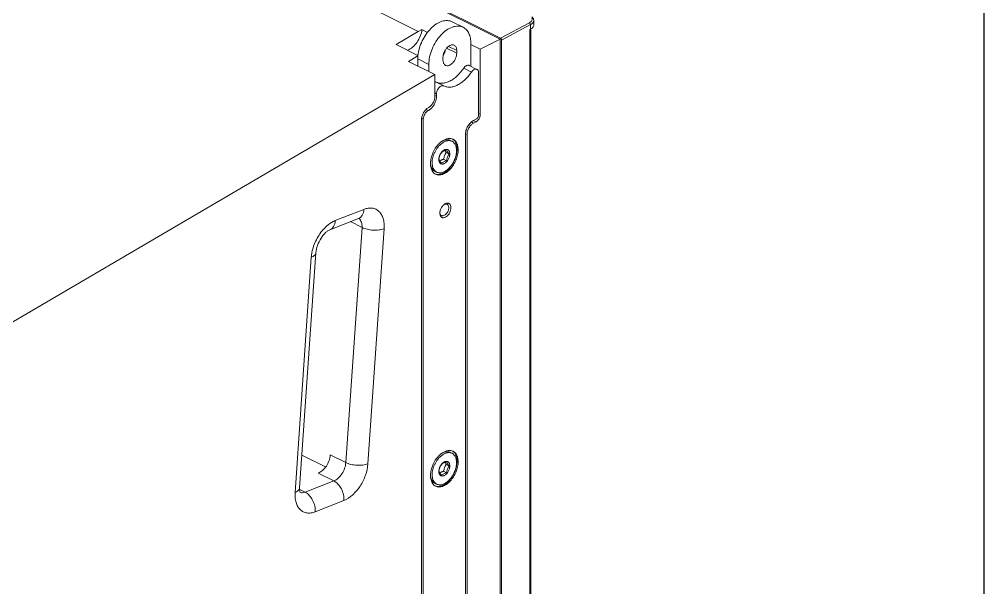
# Model space of a CAD drawing. Header units: millimetres. Extents: x 0 to 1782, y 0 to 1260.
# Drawn here: x 1473.8 to 1781.8, y 811.4 to 992.9 of the extents above; entities that cross this region are included whole.
import ezdxf

# ---------------------------------------------------------------- set-up
doc = ezdxf.new("R2010")
doc.units = ezdxf.units.MM
doc.header["$LTSCALE"] = 0.1
doc.layers.get('0').update_dxf_attribs({"lineweight": 13})
doc.layers.add('图框', color=7, linetype='Continuous')

# ---------------------------------------------------------------- blocks, each defined once
blk = doc.blocks.new('A4-H')
at = {"layer": '图框'}
blk.add_lwpolyline([(0, 210.021), (297, 210.021), (297, 0), (0, 0)], close=True, dxfattribs=at)

msp = doc.modelspace()

# ---------------------------------------------------------------- linework, layer by layer
for p, q in [((1478.88, 1060.77), (1627.38, 986.52)), ((1479.52, 1060.83), (1627.45, 986.87)), ((1601.21, 989), (1483.83, 1047.69)), ((1615.54, 990.32), (1612, 992.09)), ((1638.08, 991.06), (1638.08, 992.48)), ((1594.14, 984.86), (1601.21, 989)), ((1602.39, 989.59), (1601.21, 989)), ((1602.39, 989.59), (1604.16, 988.71)), ((1636.68, 991.78), (1627.45, 986.87)), ((1627.8, 986.26), (1637.05, 991.18)), ((1636.88, 989.61), (1637, 989.68)), ((1636.88, 989.61), (1636.88, 988.87)), ((1636.88, 738.36), (1636.88, 988.87)), ((1637, 737.61), (1637, 989.7)), ((1637, 989.68), (1637.04, 989.7)), ((1637.05, 989.7), (1637.05, 991.18)), ((1637.14, 989.33), (1637.14, 739.91)), ((1627.38, 986.52), (1621.01, 983.34)), ((1627.38, 986.52), (1627.38, 730.18)), ((1627.8, 986.26), (1627.8, 730.73)), ((1601.1, 981.38), (1594.14, 984.86)), ((1610.25, 983.67), (1613.48, 982.05)), ((1613.48, 982.92), (1610.85, 984.23)), ((1613.48, 982.05), (1613.48, 982.92)), ((1618.01, 977.89), (1618.01, 985.18)), ((1618.01, 984.84), (1621.01, 983.34)), ((1621.01, 962.56), (1621.01, 983.34)), ((1598.04, 979.46), (1601.09, 981.25)), ((1601.04, 977.96), (1601.04, 980.23)), ((1604.57, 978.46), (1601.04, 980.23)), ((1609.1, 980.73), (1609.1, 979.86)), ((1606.52, 975.22), (1598.04, 979.46)), ((1604.57, 978.46), (1604.57, 976.2)), ((1618.18, 976.03), (1615.71, 977.27)), ((1617.49, 978.15), (1619.96, 976.91)), ((1427.26, 870.24), (1606.52, 975.22)), ((1606.52, 968.29), (1606.52, 975.22)), ((1620.48, 962.29), (1620.48, 975.83)), ((1606.87, 972.85), (1609.34, 971.61)), ((1607.05, 969.11), (1606.52, 969.37)), ((1606.52, 968.61), (1607.05, 968.35)), ((1607.05, 969.11), (1607.05, 968.35)), ((1602.8, 961.03), (1602.31, 961.28)), ((1603.7, 964.13), (1604.4, 963.78)), ((1620.48, 962.82), (1621.01, 962.56)), ((1602.27, 960.97), (1602.27, 730.63)), ((1602.8, 961.03), (1602.8, 731.1)), ((1618.17, 960.13), (1618.89, 959.76)), ((1619.6, 960.12), (1618.76, 960.54)), ((1618.89, 960.63), (1619.77, 961.07)), ((1618.89, 959.76), (1619.6, 960.12)), ((1616.24, 749.51), (1616.24, 956.06)), ((1616.77, 956.11), (1616.28, 956.35)), ((1616.77, 956.11), (1616.77, 749.99)), ((1611.98, 953.94), (1611.42, 954.22)), ((1610.13, 950.35), (1611.08, 949.87)), ((1609.31, 948.21), (1610.26, 947.73)), ((1607.06, 944.1), (1606.5, 944.38)), ((1583.86, 932.22), (1574.7, 928.62)), ((1572.99, 925.73), (1582.15, 929.33)), ((1583.23, 926.43), (1579.51, 928.29)), ((1578.05, 851.37), (1583.23, 926.43)), ((1585.11, 850.99), (1590.28, 926.05)), ((1563.31, 843.28), (1568.49, 918.34)), ((1567.04, 916.92), (1561.86, 841.86)), ((1564.04, 853.76), (1571.6, 849.98)), ((1573.1, 853.85), (1578.05, 851.37)), ((1611.98, 854.34), (1611.42, 854.63)), ((1610.13, 850.76), (1611.08, 850.28)), ((1574.22, 845.52), (1569.27, 848)), ((1609.31, 848.62), (1610.26, 848.14)), ((1565.06, 841.93), (1574.22, 845.52)), ((1607.06, 844.51), (1606.5, 844.79)), ((1563.32, 842.8), (1565.06, 841.93)), ((1568.29, 835.69), (1577.45, 839.29))]:
    msp.add_line(p, q)
for centre, radius, start, end in [((1636.37, 992.94), 1.85, 314.8118, 317.4767), ((1603.03, 968.35), 4.01, 358.3768, 359.9931), ((1614.46, 946.68), 9.28, 140.9666, 143.1078), ((1614.26, 946.85), 9.02, 140.1138, 140.9609), ((1614.08, 947), 8.79, 137.9713, 140.1188), ((1612.98, 948.11), 7.22, 129.4363, 131.2144), ((1612.82, 948.31), 6.96, 128.4667, 129.4308), ((1611.43, 948.14), 3.63, 140.2604, 141.3367), ((1611.89, 946.81), 6.79, 177.6901, 179.9866), ((1611.61, 946.81), 6.51, 179.9993, 180.6386), ((1611.44, 946.81), 6.33, 180.633, 182.4723), ((1612.33, 946.79), 7.23, 175.6834, 177.6938), ((1611.41, 947.07), 5.78, 179.9997, 180.3946), ((1610.49, 948.13), 2.74, 177.7374, 179.9812), ((1611.2, 931.59), 2.79, 126.9167, 130.94), ((1611.15, 930.97), 3.05, 173.232, 176.2037), ((1610.87, 930.99), 2.76, 176.1873, 179.9624), ((1581.32, 915.73), 14.34, 165.4671, 168.7548), ((1612.98, 848.52), 7.22, 129.4363, 131.2144), ((1612.82, 848.72), 6.96, 128.4667, 129.4308), ((1614.46, 847.09), 9.28, 140.9666, 143.1078), ((1614.26, 847.26), 9.02, 140.1138, 140.9609), ((1614.08, 847.4), 8.79, 137.9713, 140.1188), ((1611.43, 848.54), 3.63, 140.2604, 141.3367), ((1611.89, 847.21), 6.79, 177.6901, 179.9866), ((1611.61, 847.22), 6.51, 179.9993, 180.6386), ((1611.44, 847.21), 6.33, 180.633, 182.4723), ((1612.33, 847.2), 7.23, 175.6834, 177.6938), ((1611.41, 847.48), 5.78, 179.9997, 180.3946), ((1610.49, 848.54), 2.74, 177.7374, 179.9812), ((1563.99, 843.65), 1.93, 253.1, 254.5579)]:
    msp.add_arc(centre, radius, start, end)
for points, knots in [([(1612, 992.09), (1611.77, 992.2), (1611.27, 992.39), (1610.18, 992.54), (1608.67, 992.3), (1606.88, 991.41), (1605.17, 990), (1603.64, 988.16), (1602.39, 986.01), (1601.5, 983.71), (1601.17, 982.1), (1601.09, 981.31)], [0, 0, 0, 0, 0.044854, 0.090985, 0.190753, 0.304764, 0.433144, 0.572569, 0.717682, 0.862197, 1, 1, 1, 1]), ([(1637.51, 993.27), (1637.56, 993.14), (1637.62, 992.86), (1637.48, 992.44), (1637.15, 992.07), (1636.85, 991.87), (1636.68, 991.78)], [0, 0, 0, 0, 0.21731, 0.438041, 0.694093, 1, 1, 1, 1]), ([(1638.08, 992.48), (1638.08, 992.6), (1638.05, 992.83), (1637.87, 993.28), (1637.62, 993.56), (1637.44, 993.72)], [0, 0, 0, 0, 0.24352, 0.488732, 1, 1, 1, 1]), ([(1637.73, 991.69), (1637.83, 991.8), (1638.01, 992.05), (1638.08, 992.34), (1638.08, 992.48)], [0, 0, 0, 0, 0.528276, 1, 1, 1, 1]), ([(1602.39, 989.59), (1602.3, 988.88), (1601.91, 987.46), (1600.89, 985.54), (1599.54, 983.97), (1598.41, 983.23), (1597.84, 983)], [0, 0, 0, 0, 0.258243, 0.525239, 0.778559, 1, 1, 1, 1]), ([(1604.57, 978.46), (1604.57, 979.27), (1604.77, 980.96), (1605.55, 983.43), (1606.76, 985.77), (1608.31, 987.82), (1610.08, 989.42), (1611.71, 990.31), (1613, 990.66), (1613.91, 990.74), (1614.76, 990.63), (1615.29, 990.44), (1615.54, 990.32)], [0, 0, 0, 0, 0.13258, 0.274771, 0.420026, 0.561219, 0.691965, 0.807944, 0.860208, 0.909027, 0.955226, 1, 1, 1, 1]), ([(1615.54, 990.32), (1615.93, 990.12), (1616.66, 989.57), (1617.44, 988.36), (1617.91, 986.86), (1618.01, 985.76), (1618.01, 985.18)], [0, 0, 0, 0, 0.21715, 0.450397, 0.710278, 1, 1, 1, 1]), ([(1637.05, 991.18), (1637.05, 991.37), (1636.93, 991.62), (1636.74, 991.76), (1636.68, 991.78)], [0, 0, 0, 0, 0.763225, 1, 1, 1, 1]), ([(1637.14, 989.33), (1637.14, 989.28), (1637.11, 989.17), (1637.05, 989.07), (1637.01, 989.03)], [0, 0, 0, 0, 0.473242, 1, 1, 1, 1]), ([(1637.02, 989.62), (1637.03, 989.61), (1637.07, 989.56), (1637.1, 989.51), (1637.11, 989.47)], [0, 0, 0, 0, 0.263497, 1, 1, 1, 1]), ([(1637.04, 989.7), (1637.2, 989.79), (1637.48, 989.97), (1637.81, 990.31), (1638.03, 990.67), (1638.08, 990.94), (1638.08, 991.06)], [0, 0, 0, 0, 0.297968, 0.559778, 0.789501, 1, 1, 1, 1]), ([(1637.05, 991.18), (1637.11, 991.21), (1637.33, 991.34), (1637.54, 991.49), (1637.67, 991.63)], [0, 0, 0, 0, 0.268836, 1, 1, 1, 1]), ([(1627.45, 986.87), (1627.48, 986.85), (1627.62, 986.76), (1627.71, 986.61), (1627.76, 986.5)], [0, 0, 0, 0, 0.225106, 1, 1, 1, 1]), ([(1627.76, 986.5), (1627.76, 986.48), (1627.79, 986.4), (1627.8, 986.32), (1627.8, 986.26)], [0, 0, 0, 0, 0.262797, 1, 1, 1, 1]), ([(1612.68, 984.59), (1612.51, 984.68), (1612.13, 984.76), (1611.51, 984.64), (1610.9, 984.3), (1610.32, 983.78), (1609.81, 983.11), (1609.42, 982.35), (1609.16, 981.54), (1609.1, 980.99), (1609.1, 980.73)], [0, 0, 0, 0, 0.090494, 0.191264, 0.307352, 0.438213, 0.57954, 0.724921, 0.867307, 1, 1, 1, 1]), ([(1609.89, 983.19), (1609.88, 983.16), (1609.88, 983.13), (1609.87, 983.1), (1609.85, 982.96), (1609.7, 982.37), (1609.44, 981.81), (1609.2, 981.43), (1609.18, 981.4), (1609.17, 981.38), (1609.15, 981.36)], [-0.046908, -0.046908, -0.046908, -0.046908, 0, 0, 0, 0.244465, 1, 1, 1, 1.047348, 1.047348, 1.047348, 1.047348]), ([(1613.48, 982.92), (1613.48, 983.11), (1613.45, 983.46), (1613.3, 983.96), (1613.04, 984.35), (1612.8, 984.53), (1612.68, 984.59)], [0, 0, 0, 0, 0.289574, 0.549671, 0.78286, 1, 1, 1, 1]), ([(1601.09, 981.31), (1601.08, 981.22), (1601.05, 980.86), (1601.04, 980.5), (1601.04, 980.23)], [0, 0, 0, 0, 0.254746, 1, 1, 1, 1]), ([(1609.1, 979.86), (1609.1, 979.67), (1609.13, 979.31), (1609.28, 978.82), (1609.54, 978.43), (1609.78, 978.25), (1609.9, 978.18)], [0, 0, 0, 0, 0.289574, 0.549671, 0.78286, 1, 1, 1, 1]), ([(1609.9, 978.18), (1610.06, 978.1), (1610.45, 978.01), (1611.07, 978.14), (1611.68, 978.48), (1612.26, 979), (1612.77, 979.67), (1613.16, 980.43), (1613.42, 981.24), (1613.48, 981.79), (1613.48, 982.05)], [0, 0, 0, 0, 0.090494, 0.191264, 0.307352, 0.438213, 0.57954, 0.724921, 0.867307, 1, 1, 1, 1]), ([(1615.71, 977.27), (1615.11, 976.38), (1614.1, 975.16), (1612.52, 973.87), (1611.34, 973.15), (1610.15, 972.66), (1608.98, 972.44), (1607.87, 972.48), (1607.18, 972.7), (1606.87, 972.85)], [0, 0, 0, 0, 0.30108, 0.440722, 0.570764, 0.690521, 0.80047, 0.902556, 1, 1, 1, 1]), ([(1617.49, 978.15), (1617.42, 978.18), (1617.29, 978.23), (1616.98, 978.24), (1616.56, 978.11), (1616.09, 977.77), (1615.83, 977.45), (1615.71, 977.27)], [0, 0, 0, 0, 0.097675, 0.199784, 0.428426, 0.698033, 1, 1, 1, 1]), ([(1618.18, 976.03), (1618.3, 976.21), (1618.57, 976.53), (1619.03, 976.87), (1619.45, 977.01), (1619.76, 976.99), (1619.9, 976.94), (1619.96, 976.91)], [0, 0, 0, 0, 0.301967, 0.571574, 0.800216, 0.902325, 1, 1, 1, 1]), ([(1619.96, 976.91), (1620.04, 976.87), (1620.2, 976.75), (1620.36, 976.5), (1620.46, 976.18), (1620.48, 975.95), (1620.48, 975.83)], [0, 0, 0, 0, 0.217077, 0.450313, 0.710667, 1, 1, 1, 1]), ([(1609.34, 971.61), (1609.66, 971.46), (1610.34, 971.25), (1611.45, 971.2), (1612.62, 971.42), (1613.81, 971.91), (1615, 972.63), (1616.57, 973.93), (1617.58, 975.15), (1618.18, 976.03)], [0, 0, 0, 0, 0.097444, 0.19953, 0.309479, 0.429236, 0.559278, 0.69892, 1, 1, 1, 1]), ([(1606.87, 972.85), (1606.84, 972.86), (1606.74, 972.91), (1606.62, 972.93), (1606.53, 972.93)], [0, 0, 0, 0, 0.244654, 1, 1, 1, 1]), ([(1607.05, 969.11), (1607.05, 969.46), (1607.22, 970.18), (1607.69, 970.95), (1608.2, 971.41), (1608.59, 971.63), (1608.99, 971.72), (1609.24, 971.66), (1609.34, 971.61)], [0, 0, 0, 0, 0.274073, 0.560088, 0.691352, 0.80791, 0.909257, 1, 1, 1, 1]), ([(1606.52, 968.29), (1606.52, 967.93), (1606.4, 967.18), (1605.94, 966.13), (1605.28, 965.23), (1604.7, 964.78), (1604.4, 964.63)], [0, 0, 0, 0, 0.246871, 0.511874, 0.770351, 1, 1, 1, 1]), ([(1605.22, 964.35), (1605.48, 964.59), (1605.98, 965.15), (1606.54, 966.11), (1606.92, 967.16), (1607.04, 967.88), (1607.05, 968.24)], [0, 0, 0, 0, 0.245472, 0.503633, 0.759839, 1, 1, 1, 1]), ([(1604.4, 964.63), (1604.1, 964.48), (1603.52, 964.03), (1602.85, 963.13), (1602.4, 962.09), (1602.27, 961.33), (1602.27, 960.97)], [0, 0, 0, 0, 0.229602, 0.488122, 0.753119, 1, 1, 1, 1]), ([(1604.8, 964.02), (1604.84, 964.04), (1604.98, 964.15), (1605.12, 964.26), (1605.22, 964.35)], [0, 0, 0, 0, 0.244084, 1, 1, 1, 1]), ([(1602.8, 961.03), (1602.8, 961.3), (1602.9, 961.87), (1603.24, 962.65), (1603.74, 963.32), (1604.17, 963.66), (1604.4, 963.78)], [0, 0, 0, 0, 0.246829, 0.511783, 0.770291, 1, 1, 1, 1]), ([(1604.4, 963.78), (1604.43, 963.79), (1604.57, 963.87), (1604.7, 963.95), (1604.8, 964.02)], [0, 0, 0, 0, 0.242827, 1, 1, 1, 1]), ([(1620.48, 962.29), (1620.48, 962.17), (1620.44, 961.92), (1620.29, 961.57), (1620.07, 961.27), (1619.88, 961.12), (1619.77, 961.07)], [0, 0, 0, 0, 0.246818, 0.511785, 0.7703, 1, 1, 1, 1]), ([(1620.14, 960.52), (1620.19, 960.57), (1620.36, 960.75), (1620.5, 960.96), (1620.6, 961.13)], [0, 0, 0, 0, 0.243106, 1, 1, 1, 1]), ([(1620.6, 961.13), (1620.7, 961.29), (1620.8, 961.53), (1620.88, 961.77), (1620.9, 961.83)], [0, 0, 0, 0, 0.752407, 1, 1, 1, 1]), ([(1620.9, 961.83), (1620.92, 961.9), (1620.98, 962.13), (1621.01, 962.38), (1621.01, 962.56)], [0, 0, 0, 0, 0.261215, 1, 1, 1, 1]), ([(1618.89, 960.63), (1618.51, 960.44), (1617.79, 959.88), (1616.96, 958.76), (1616.4, 957.45), (1616.24, 956.51), (1616.24, 956.06)], [0, 0, 0, 0, 0.229709, 0.488217, 0.753171, 1, 1, 1, 1]), ([(1616.77, 956.11), (1616.77, 956.47), (1616.89, 957.22), (1617.35, 958.27), (1618.01, 959.16), (1618.59, 959.61), (1618.89, 959.76)], [0, 0, 0, 0, 0.246829, 0.511783, 0.770291, 1, 1, 1, 1]), ([(1619.6, 960.12), (1619.65, 960.14), (1619.84, 960.25), (1620.02, 960.4), (1620.14, 960.52)], [0, 0, 0, 0, 0.23402, 1, 1, 1, 1]), ([(1607.04, 952.25), (1606.49, 951.53), (1605.62, 949.95), (1605.19, 948.2), (1605.12, 947.33)], [0, 0, 0, 0, 0.510183, 1, 1, 1, 1]), ([(1605.63, 947.07), (1605.63, 947.34), (1605.67, 947.9), (1605.83, 948.74), (1606.09, 949.59), (1606.44, 950.42), (1606.88, 951.22), (1607.38, 951.95), (1607.94, 952.61), (1608.36, 952.99), (1608.57, 953.16)], [0, 0, 0, 0, 0.116806, 0.239924, 0.367596, 0.497769, 0.628246, 0.756805, 0.88134, 1, 1, 1, 1]), ([(1608.23, 953.55), (1608.17, 953.49), (1607.93, 953.28), (1607.71, 953.06), (1607.55, 952.88)], [0, 0, 0, 0, 0.245176, 1, 1, 1, 1]), ([(1608.89, 954.06), (1608.86, 954.04), (1608.72, 953.94), (1608.59, 953.84), (1608.49, 953.76)], [0, 0, 0, 0, 0.246416, 1, 1, 1, 1]), ([(1608.57, 953.16), (1608.85, 953.39), (1609.42, 953.77), (1610.19, 954.07), (1610.79, 954.17), (1611.22, 954.16), (1611.62, 954.09), (1611.86, 954), (1611.98, 953.94)], [0, 0, 0, 0, 0.291244, 0.551557, 0.670988, 0.784382, 0.893361, 1, 1, 1, 1]), ([(1611.42, 954.22), (1611.33, 954.26), (1611.14, 954.34), (1610.85, 954.41), (1610.55, 954.45), (1610.11, 954.44), (1609.55, 954.33), (1609.11, 954.15), (1608.89, 954.03), (1608.83, 954), (1608.77, 953.96), (1608.7, 953.93)], [0, 0, 0, 0, 0.112614, 0.226645, 0.343414, 0.464076, 0.720174, 1, 1, 1, 1.084018, 1.084018, 1.084018, 1.084018]), ([(1612.32, 954.61), (1612.08, 954.73), (1611.54, 954.89), (1610.67, 954.86), (1609.76, 954.58), (1609.18, 954.25), (1608.89, 954.06)], [0, 0, 0, 0, 0.219948, 0.454327, 0.713041, 1, 1, 1, 1]), ([(1611.98, 953.94), (1612.09, 953.88), (1612.31, 953.75), (1612.59, 953.49), (1612.84, 953.18), (1613.05, 952.81), (1613.21, 952.4), (1613.37, 951.79), (1613.41, 951.3), (1613.41, 950.96)], [0, 0, 0, 0, 0.107708, 0.217562, 0.331488, 0.451034, 0.577277, 0.710835, 1, 1, 1, 1]), ([(1612.14, 954.69), (1612.19, 954.66), (1612.24, 954.62), (1612.29, 954.58), (1612.5, 954.43), (1612.89, 954.04), (1613.29, 953.29), (1613.54, 952.39), (1613.59, 951.74), (1613.59, 951.4)], [-0.05281, -0.05281, -0.05281, -0.05281, 0, 0, 0, 0.217901, 0.453619, 0.713902, 1, 1, 1, 1]), ([(1613.94, 951.23), (1613.94, 951.61), (1613.88, 952.33), (1613.57, 953.32), (1613.05, 954.11), (1612.57, 954.48), (1612.32, 954.61)], [0, 0, 0, 0, 0.289697, 0.549619, 0.782844, 1, 1, 1, 1]), ([(1606.73, 943.43), (1606.89, 943.35), (1607.24, 943.22), (1608.01, 943.13), (1609.07, 943.34), (1610.31, 944.02), (1611.48, 945.07), (1612.5, 946.42), (1613.3, 947.96), (1613.81, 949.58), (1613.94, 950.69), (1613.94, 951.23)], [0, 0, 0, 0, 0.044791, 0.091008, 0.191722, 0.307743, 0.438536, 0.579787, 0.725109, 0.867368, 1, 1, 1, 1]), ([(1613.41, 950.96), (1613.41, 950.73), (1613.38, 950.26), (1613.27, 949.55), (1613.08, 948.83), (1612.73, 947.87), (1612.26, 946.95), (1611.68, 946.11), (1611.2, 945.55), (1610.7, 945.05), (1610.16, 944.63), (1609.62, 944.29), (1609.07, 944.05), (1608.53, 943.9), (1608.01, 943.86), (1607.51, 943.92), (1607.2, 944.03), (1607.06, 944.1)], [0, 0, 0, 0, 0.064756, 0.132625, 0.202911, 0.274835, 0.419955, 0.491499, 0.561172, 0.628211, 0.691982, 0.752026, 0.80812, 0.860338, 0.90911, 0.955266, 1, 1, 1, 1]), ([(1607.75, 948.13), (1607.75, 948), (1607.77, 947.74), (1607.87, 947.38), (1608.03, 947.08), (1608.26, 946.85), (1608.54, 946.71), (1608.85, 946.66), (1609.19, 946.71), (1609.54, 946.85), (1609.88, 947.06), (1610.21, 947.35), (1610.52, 947.71), (1610.78, 948.11), (1611, 948.54), (1611.16, 949), (1611.26, 949.45), (1611.29, 949.75), (1611.29, 949.9)], [0, 0, 0, 0, 0.063432, 0.121097, 0.173353, 0.221646, 0.268442, 0.316664, 0.368797, 0.426311, 0.489599, 0.558188, 0.630979, 0.706458, 0.782875, 0.858401, 0.931288, 1, 1, 1, 1]), ([(1608.6, 950.4), (1608.47, 950.25), (1608.25, 949.91), (1607.99, 949.37), (1607.82, 948.81), (1607.76, 948.43), (1607.76, 948.24)], [0, 0, 0, 0, 0.253745, 0.511129, 0.762731, 1, 1, 1, 1]), ([(1608.63, 950.38), (1608.52, 950.22), (1608.32, 949.9), (1608.08, 949.38), (1607.91, 948.82), (1607.84, 948.43), (1607.81, 948.24)], [0, 0, 0, 0, 0.244691, 0.494024, 0.746612, 1, 1, 1, 1]), ([(1610.26, 951.2), (1610.09, 951.15), (1609.77, 951.05), (1609.33, 950.87), (1608.94, 950.64), (1608.73, 950.47), (1608.63, 950.38)], [0, 0, 0, 0, 0.282128, 0.545391, 0.783916, 1, 1, 1, 1]), ([(1611.29, 949.9), (1611.29, 950.08), (1611.26, 950.34), (1611.16, 950.66), (1611.06, 950.86), (1610.93, 951.04), (1610.78, 951.18), (1610.6, 951.28), (1610.41, 951.34), (1610.2, 951.36), (1609.98, 951.34), (1609.75, 951.28), (1609.43, 951.15), (1609.04, 950.89), (1608.77, 950.61), (1608.64, 950.46)], [0, 0, 0, 0, 0.137226, 0.199628, 0.258051, 0.313111, 0.36577, 0.417313, 0.469181, 0.522765, 0.579221, 0.639363, 0.703639, 0.844529, 1, 1, 1, 1]), ([(1613.57, 950.96), (1613.53, 950.23), (1613.21, 948.74), (1612.25, 946.69), (1610.9, 944.95), (1609.76, 944.08), (1609.17, 943.78)], [0, 0, 0, 0, 0.251011, 0.515758, 0.771967, 1, 1, 1, 1]), ([(1610.13, 950.35), (1610.02, 950.19), (1609.82, 949.87), (1609.58, 949.34), (1609.41, 948.79), (1609.34, 948.4), (1609.31, 948.21)], [0, 0, 0, 0, 0.244691, 0.494024, 0.746612, 1, 1, 1, 1]), ([(1609.64, 951), (1609.71, 950.89), (1609.87, 950.67), (1610.04, 950.46), (1610.13, 950.35)], [0, 0, 0, 0, 0.477159, 1, 1, 1, 1]), ([(1611.08, 949.87), (1610.98, 950), (1610.79, 950.23), (1610.55, 950.58), (1610.37, 950.89), (1610.29, 951.1), (1610.26, 951.2)], [0, 0, 0, 0, 0.303897, 0.576139, 0.80705, 1, 1, 1, 1]), ([(1610.26, 947.73), (1610.29, 947.93), (1610.36, 948.31), (1610.53, 948.87), (1610.77, 949.39), (1610.97, 949.72), (1611.08, 949.87)], [0, 0, 0, 0, 0.253388, 0.505976, 0.755309, 1, 1, 1, 1]), ([(1613.59, 951.4), (1613.59, 951.37), (1613.59, 951.22), (1613.58, 951.07), (1613.57, 950.96)], [0, 0, 0, 0, 0.246822, 1, 1, 1, 1]), ([(1605.11, 946.53), (1605.13, 946.03), (1605.28, 945.1), (1605.74, 944.26), (1606.04, 943.95)], [0, 0, 0, 0, 0.538208, 1, 1, 1, 1]), ([(1605.13, 946.54), (1605.17, 946.3), (1605.28, 945.83), (1605.53, 945.3), (1605.78, 944.95), (1606, 944.72), (1606.23, 944.53), (1606.41, 944.43), (1606.5, 944.38)], [0, 0, 0, 0, 0.28024, 0.536469, 0.657078, 0.773726, 0.887585, 1, 1, 1, 1]), ([(1606.56, 944.45), (1606.41, 944.59), (1606.14, 944.93), (1605.85, 945.55), (1605.67, 946.26), (1605.63, 946.77), (1605.63, 947.03)], [0, 0, 0, 0, 0.219997, 0.457821, 0.717529, 1, 1, 1, 1]), ([(1607.81, 948.24), (1607.84, 948.14), (1607.92, 947.94), (1608.1, 947.62), (1608.34, 947.27), (1608.53, 947.04), (1608.63, 946.92)], [0, 0, 0, 0, 0.19295, 0.423862, 0.696103, 1, 1, 1, 1]), ([(1609.31, 948.21), (1609.19, 948.18), (1608.96, 948.11), (1608.63, 947.99), (1608.33, 947.85), (1608.15, 947.75), (1608.06, 947.69)], [0, 0, 0, 0, 0.26949, 0.528241, 0.772467, 1, 1, 1, 1]), ([(1608.63, 946.92), (1608.73, 947.01), (1608.94, 947.18), (1609.33, 947.4), (1609.77, 947.59), (1610.09, 947.69), (1610.26, 947.73)], [0, 0, 0, 0, 0.216084, 0.454609, 0.717871, 1, 1, 1, 1]), ([(1606.04, 943.95), (1606.09, 943.89), (1606.29, 943.69), (1606.53, 943.52), (1606.73, 943.43)], [0, 0, 0, 0, 0.254873, 1, 1, 1, 1]), ([(1606.96, 943.4), (1606.92, 943.41), (1606.77, 943.45), (1606.62, 943.5), (1606.51, 943.54)], [0, 0, 0, 0, 0.252158, 1, 1, 1, 1]), ([(1607.06, 944.1), (1606.97, 944.14), (1606.79, 944.25), (1606.63, 944.38), (1606.56, 944.45)], [0, 0, 0, 0, 0.496629, 1, 1, 1, 1]), ([(1609.17, 943.78), (1608.81, 943.6), (1608.09, 943.34), (1607.31, 943.33), (1606.96, 943.4)], [0, 0, 0, 0, 0.531178, 1, 1, 1, 1]), ([(1608.99, 933.31), (1609.02, 933.34), (1609.14, 933.48), (1609.27, 933.61), (1609.37, 933.7)], [0, 0, 0, 0, 0.256321, 1, 1, 1, 1]), ([(1609.37, 933.7), (1609.4, 933.72), (1609.53, 933.79), (1609.66, 933.85), (1609.77, 933.88)], [0, 0, 0, 0, 0.263326, 1, 1, 1, 1]), ([(1609.52, 933.82), (1609.57, 933.86), (1609.78, 934), (1610.01, 934.11), (1610.18, 934.16)], [0, 0, 0, 0, 0.267408, 1, 1, 1, 1]), ([(1609.77, 933.88), (1609.88, 933.91), (1610.1, 933.94), (1610.32, 933.89), (1610.42, 933.84)], [0, 0, 0, 0, 0.52277, 1, 1, 1, 1]), ([(1610.18, 934.16), (1610.37, 934.21), (1610.66, 934.24), (1611.02, 934.11), (1611.32, 933.89), (1611.59, 933.42), (1611.64, 932.99), (1611.64, 932.76)], [0, 0, 0, 0, 0.241232, 0.353158, 0.465497, 0.709647, 1, 1, 1, 1]), ([(1610.42, 933.84), (1610.5, 933.8), (1610.65, 933.68), (1610.82, 933.43), (1610.92, 933.11), (1610.94, 932.88), (1610.94, 932.76)], [0, 0, 0, 0, 0.217124, 0.45034, 0.710563, 1, 1, 1, 1]), ([(1582.15, 929.33), (1582.39, 929.43), (1582.85, 929.72), (1583.38, 930.39), (1583.73, 931.24), (1583.83, 931.88), (1583.86, 932.22)], [0, 0, 0, 0, 0.219965, 0.454703, 0.714048, 1, 1, 1, 1]), ([(1590.28, 926.05), (1590.32, 926.61), (1590.32, 927.69), (1590.05, 929.22), (1589.51, 930.54), (1588.72, 931.59), (1587.69, 932.31), (1586.49, 932.66), (1585.17, 932.64), (1584.29, 932.39), (1583.86, 932.22)], [0, 0, 0, 0, 0.153175, 0.293344, 0.420178, 0.536017, 0.64558, 0.755412, 0.872096, 1, 1, 1, 1]), ([(1608.63, 930.26), (1608.5, 930.32), (1608.27, 930.54), (1608.17, 930.83), (1608.14, 930.98), (1608.13, 931.05), (1608.12, 931.11), (1608.11, 931.17)], [0, 0, 0, 0, 0.464863, 1, 1, 1, 1.214265, 1.214265, 1.214265, 1.214265]), ([(1608.21, 930.3), (1608.2, 930.35), (1608.13, 930.58), (1608.11, 930.81), (1608.11, 930.99)], [0, 0, 0, 0, 0.235164, 1, 1, 1, 1]), ([(1608.13, 931.33), (1608.17, 931.69), (1608.38, 932.39), (1608.76, 933.02), (1608.99, 933.31)], [0, 0, 0, 0, 0.494272, 1, 1, 1, 1]), ([(1611.64, 932.76), (1611.64, 932.49), (1611.56, 931.94), (1611.26, 931.15), (1610.8, 930.44), (1610.23, 929.89), (1609.62, 929.56), (1609.09, 929.51), (1608.73, 929.64), (1608.43, 929.86), (1608.28, 930.12), (1608.21, 930.3)], [0, 0, 0, 0, 0.14049, 0.291558, 0.442184, 0.581468, 0.701866, 0.803207, 0.850228, 0.897424, 1, 1, 1, 1]), ([(1610.94, 932.76), (1610.94, 932.41), (1610.76, 931.68), (1610.29, 930.91), (1609.78, 930.45), (1609.38, 930.23), (1608.98, 930.15), (1608.73, 930.21), (1608.63, 930.26)], [0, 0, 0, 0, 0.274449, 0.560719, 0.691906, 0.808275, 0.909285, 1, 1, 1, 1]), ([(1574.7, 928.62), (1574.47, 928.53), (1573.49, 928.08), (1572.6, 927.45), (1571.99, 926.91)], [0, 0, 0, 0, 0.233583, 1, 1, 1, 1]), ([(1574.7, 928.62), (1574.68, 928.28), (1574.57, 927.65), (1574.22, 926.79), (1573.7, 926.12), (1573.23, 925.83), (1572.99, 925.73)], [0, 0, 0, 0, 0.285957, 0.545301, 0.780035, 1, 1, 1, 1]), ([(1583.23, 926.43), (1583.25, 926.73), (1583.24, 927.31), (1583.08, 928.12), (1582.77, 928.81), (1582.45, 929.17), (1582.28, 929.31), (1582.25, 929.32), (1582.23, 929.34), (1582.21, 929.36)], [0, 0, 0, 0, 0.288272, 0.550246, 0.78541, 1, 1, 1, 1.025636, 1.025636, 1.025636, 1.025636]), ([(1571.99, 926.91), (1570.89, 925.94), (1569, 923.57), (1567.82, 920.8), (1567.44, 919.33)], [0, 0, 0, 0, 0.491024, 1, 1, 1, 1]), ([(1572.99, 925.73), (1572.8, 925.66), (1572.35, 925.41), (1571.65, 924.86), (1570.88, 924.06), (1569.88, 922.69), (1568.94, 920.79), (1568.55, 919.13), (1568.49, 918.34)], [0, 0, 0, 0, 0.067982, 0.170048, 0.296638, 0.438446, 0.735425, 1, 1, 1, 1]), ([(1590.28, 926.05), (1589.77, 925.85), (1588.59, 925.59), (1586.75, 925.53), (1584.91, 925.79), (1583.74, 926.18), (1583.23, 926.43)], [0, 0, 0, 0, 0.230458, 0.494873, 0.762028, 1, 1, 1, 1]), ([(1567.26, 918.53), (1567.23, 918.39), (1567.13, 917.86), (1567.07, 917.32), (1567.04, 916.92)], [0, 0, 0, 0, 0.255411, 1, 1, 1, 1]), ([(1568.49, 918.34), (1568.48, 918.2), (1568.39, 917.9), (1568.08, 917.51), (1567.62, 917.17), (1567.24, 917), (1567.04, 916.92)], [0, 0, 0, 0, 0.199288, 0.423836, 0.689435, 1, 1, 1, 1]), ([(1573.1, 853.85), (1573.06, 853.23), (1572.78, 851.98), (1571.93, 850.27), (1570.76, 848.86), (1569.77, 848.2), (1569.27, 848)], [0, 0, 0, 0, 0.25446, 0.521898, 0.777335, 1, 1, 1, 1]), ([(1605.63, 847.48), (1605.63, 847.75), (1605.67, 848.31), (1605.83, 849.15), (1606.09, 850), (1606.44, 850.83), (1606.88, 851.62), (1607.38, 852.36), (1607.94, 853.01), (1608.36, 853.4), (1608.57, 853.57)], [0, 0, 0, 0, 0.116806, 0.239924, 0.367596, 0.497769, 0.628246, 0.756805, 0.88134, 1, 1, 1, 1]), ([(1608.23, 853.95), (1608.17, 853.9), (1607.93, 853.69), (1607.71, 853.46), (1607.55, 853.29)], [0, 0, 0, 0, 0.245176, 1, 1, 1, 1]), ([(1608.89, 854.47), (1608.86, 854.44), (1608.72, 854.35), (1608.59, 854.25), (1608.49, 854.17)], [0, 0, 0, 0, 0.246416, 1, 1, 1, 1]), ([(1608.57, 853.57), (1608.85, 853.8), (1609.42, 854.18), (1610.19, 854.48), (1610.79, 854.57), (1611.22, 854.57), (1611.62, 854.5), (1611.86, 854.4), (1611.98, 854.34)], [0, 0, 0, 0, 0.291244, 0.551557, 0.670988, 0.784382, 0.893361, 1, 1, 1, 1]), ([(1612.32, 855.02), (1612.08, 855.13), (1611.54, 855.29), (1610.67, 855.27), (1609.76, 854.99), (1609.18, 854.66), (1608.89, 854.47)], [0, 0, 0, 0, 0.219948, 0.454327, 0.713041, 1, 1, 1, 1]), ([(1611.42, 854.63), (1611.33, 854.67), (1611.14, 854.75), (1610.85, 854.82), (1610.55, 854.86), (1610.11, 854.85), (1609.55, 854.74), (1609.11, 854.55), (1608.89, 854.44)], [0, 0, 0, 0, 0.112614, 0.226645, 0.343414, 0.464076, 0.720174, 1, 1, 1, 1]), ([(1611.98, 854.34), (1612.09, 854.29), (1612.31, 854.16), (1612.59, 853.9), (1612.84, 853.58), (1613.05, 853.22), (1613.21, 852.81), (1613.37, 852.2), (1613.41, 851.7), (1613.41, 851.37)], [0, 0, 0, 0, 0.107708, 0.217562, 0.331488, 0.451034, 0.577277, 0.710835, 1, 1, 1, 1]), ([(1612.29, 854.99), (1612.5, 854.84), (1612.89, 854.45), (1613.29, 853.7), (1613.54, 852.8), (1613.59, 852.15), (1613.59, 851.81)], [0, 0, 0, 0, 0.217901, 0.453619, 0.713902, 1, 1, 1, 1]), ([(1613.94, 851.63), (1613.94, 852.01), (1613.88, 852.74), (1613.57, 853.73), (1613.05, 854.52), (1612.57, 854.89), (1612.32, 855.02)], [0, 0, 0, 0, 0.289697, 0.549619, 0.782844, 1, 1, 1, 1]), ([(1574.22, 845.52), (1574.72, 845.72), (1575.71, 846.39), (1576.88, 847.79), (1577.73, 849.5), (1578.01, 850.76), (1578.05, 851.37)], [0, 0, 0, 0, 0.222659, 0.478101, 0.745546, 1, 1, 1, 1]), ([(1577.45, 839.29), (1578.46, 839.68), (1580.43, 841.02), (1582.77, 843.83), (1584.46, 847.25), (1585.02, 849.76), (1585.11, 850.99)], [0, 0, 0, 0, 0.222653, 0.478098, 0.745554, 1, 1, 1, 1]), ([(1578.05, 851.37), (1578.56, 851.12), (1579.73, 850.73), (1581.57, 850.48), (1583.41, 850.53), (1584.59, 850.79), (1585.11, 850.99)], [0, 0, 0, 0, 0.237972, 0.505127, 0.769542, 1, 1, 1, 1]), ([(1607.04, 852.66), (1606.49, 851.94), (1605.62, 850.36), (1605.19, 848.61), (1605.12, 847.74)], [0, 0, 0, 0, 0.510183, 1, 1, 1, 1]), ([(1606.73, 843.83), (1606.89, 843.75), (1607.24, 843.63), (1608.01, 843.53), (1609.07, 843.74), (1610.31, 844.42), (1611.48, 845.48), (1612.5, 846.83), (1613.3, 848.37), (1613.81, 849.99), (1613.94, 851.1), (1613.94, 851.63)], [0, 0, 0, 0, 0.044791, 0.091008, 0.191722, 0.307743, 0.438536, 0.579787, 0.725109, 0.867368, 1, 1, 1, 1]), ([(1613.41, 851.37), (1613.41, 851.14), (1613.38, 850.67), (1613.27, 849.96), (1613.08, 849.23), (1612.73, 848.27), (1612.26, 847.36), (1611.68, 846.52), (1611.2, 845.95), (1610.7, 845.45), (1610.16, 845.03), (1609.62, 844.7), (1609.07, 844.45), (1608.53, 844.31), (1608.01, 844.26), (1607.51, 844.32), (1607.2, 844.43), (1607.06, 844.51)], [0, 0, 0, 0, 0.064756, 0.132625, 0.202911, 0.274835, 0.419955, 0.491499, 0.561172, 0.628211, 0.691982, 0.752026, 0.80812, 0.860338, 0.90911, 0.955266, 1, 1, 1, 1]), ([(1607.75, 848.54), (1607.75, 848.41), (1607.77, 848.15), (1607.87, 847.79), (1608.03, 847.49), (1608.26, 847.26), (1608.54, 847.12), (1608.85, 847.07), (1609.19, 847.12), (1609.54, 847.25), (1609.88, 847.47), (1610.21, 847.76), (1610.52, 848.11), (1610.78, 848.52), (1611, 848.95), (1611.16, 849.4), (1611.26, 849.86), (1611.29, 850.16), (1611.29, 850.31)], [0, 0, 0, 0, 0.063432, 0.121097, 0.173353, 0.221646, 0.268442, 0.316664, 0.368797, 0.426311, 0.489599, 0.558188, 0.630979, 0.706458, 0.782875, 0.858401, 0.931288, 1, 1, 1, 1]), ([(1608.6, 850.81), (1608.47, 850.65), (1608.25, 850.32), (1607.99, 849.78), (1607.82, 849.22), (1607.76, 848.83), (1607.76, 848.65)], [0, 0, 0, 0, 0.253745, 0.511129, 0.762731, 1, 1, 1, 1]), ([(1608.63, 850.79), (1608.52, 850.63), (1608.32, 850.31), (1608.08, 849.78), (1607.91, 849.22), (1607.84, 848.84), (1607.81, 848.65)], [0, 0, 0, 0, 0.244691, 0.494024, 0.746612, 1, 1, 1, 1]), ([(1610.26, 851.6), (1610.09, 851.56), (1609.77, 851.46), (1609.33, 851.28), (1608.94, 851.05), (1608.73, 850.88), (1608.63, 850.79)], [0, 0, 0, 0, 0.282128, 0.545391, 0.783916, 1, 1, 1, 1]), ([(1611.29, 850.31), (1611.29, 850.49), (1611.26, 850.75), (1611.16, 851.07), (1611.06, 851.27), (1610.93, 851.45), (1610.78, 851.58), (1610.6, 851.69), (1610.41, 851.75), (1610.2, 851.77), (1609.98, 851.75), (1609.75, 851.69), (1609.43, 851.56), (1609.04, 851.29), (1608.77, 851.02), (1608.64, 850.86)], [0, 0, 0, 0, 0.137226, 0.199628, 0.258051, 0.313111, 0.36577, 0.417313, 0.469181, 0.522765, 0.579221, 0.639363, 0.703639, 0.844529, 1, 1, 1, 1]), ([(1613.57, 851.37), (1613.53, 850.64), (1613.21, 849.15), (1612.25, 847.1), (1610.9, 845.36), (1609.76, 844.49), (1609.17, 844.19)], [0, 0, 0, 0, 0.251011, 0.515758, 0.771967, 1, 1, 1, 1]), ([(1610.13, 850.76), (1610.02, 850.6), (1609.82, 850.28), (1609.58, 849.75), (1609.41, 849.19), (1609.34, 848.81), (1609.31, 848.62)], [0, 0, 0, 0, 0.244691, 0.494024, 0.746612, 1, 1, 1, 1]), ([(1609.64, 851.4), (1609.71, 851.3), (1609.87, 851.08), (1610.04, 850.86), (1610.13, 850.76)], [0, 0, 0, 0, 0.477159, 1, 1, 1, 1]), ([(1611.08, 850.28), (1610.98, 850.4), (1610.79, 850.64), (1610.55, 850.98), (1610.37, 851.3), (1610.29, 851.51), (1610.26, 851.6)], [0, 0, 0, 0, 0.303897, 0.576139, 0.80705, 1, 1, 1, 1]), ([(1610.26, 848.14), (1610.29, 848.33), (1610.36, 848.72), (1610.53, 849.28), (1610.77, 849.8), (1610.97, 850.12), (1611.08, 850.28)], [0, 0, 0, 0, 0.253388, 0.505976, 0.755309, 1, 1, 1, 1]), ([(1613.59, 851.81), (1613.59, 851.78), (1613.59, 851.63), (1613.58, 851.48), (1613.57, 851.37)], [0, 0, 0, 0, 0.246822, 1, 1, 1, 1]), ([(1606.56, 844.86), (1606.41, 845), (1606.14, 845.34), (1605.85, 845.95), (1605.67, 846.67), (1605.63, 847.18), (1605.63, 847.44)], [0, 0, 0, 0, 0.219997, 0.457821, 0.717529, 1, 1, 1, 1]), ([(1607.81, 848.65), (1607.84, 848.55), (1607.92, 848.35), (1608.1, 848.03), (1608.34, 847.68), (1608.53, 847.45), (1608.63, 847.32)], [0, 0, 0, 0, 0.19295, 0.423862, 0.696103, 1, 1, 1, 1]), ([(1609.31, 848.62), (1609.19, 848.58), (1608.96, 848.52), (1608.63, 848.4), (1608.33, 848.26), (1608.15, 848.15), (1608.06, 848.1)], [0, 0, 0, 0, 0.26949, 0.528241, 0.772467, 1, 1, 1, 1]), ([(1608.63, 847.32), (1608.73, 847.41), (1608.94, 847.59), (1609.33, 847.81), (1609.77, 848), (1610.09, 848.09), (1610.26, 848.14)], [0, 0, 0, 0, 0.216084, 0.454609, 0.717871, 1, 1, 1, 1]), ([(1577.45, 839.29), (1577.49, 839.9), (1577.37, 841.18), (1576.71, 842.98), (1575.67, 844.51), (1574.72, 845.27), (1574.22, 845.52)], [0, 0, 0, 0, 0.25156, 0.516592, 0.772478, 1, 1, 1, 1]), ([(1605.11, 846.94), (1605.13, 846.44), (1605.28, 845.51), (1605.74, 844.67), (1606.04, 844.35)], [0, 0, 0, 0, 0.538208, 1, 1, 1, 1]), ([(1605.13, 846.95), (1605.17, 846.71), (1605.28, 846.24), (1605.53, 845.71), (1605.78, 845.35), (1606, 845.13), (1606.23, 844.94), (1606.41, 844.83), (1606.5, 844.79)], [0, 0, 0, 0, 0.28024, 0.536469, 0.657078, 0.773726, 0.887585, 1, 1, 1, 1]), ([(1606.04, 844.35), (1606.09, 844.3), (1606.29, 844.1), (1606.53, 843.93), (1606.73, 843.83)], [0, 0, 0, 0, 0.254873, 1, 1, 1, 1]), ([(1607.06, 844.51), (1606.97, 844.55), (1606.79, 844.66), (1606.63, 844.79), (1606.56, 844.86)], [0, 0, 0, 0, 0.496629, 1, 1, 1, 1]), ([(1609.17, 844.19), (1608.81, 844.01), (1608.09, 843.75), (1607.31, 843.74), (1606.96, 843.81)], [0, 0, 0, 0, 0.531178, 1, 1, 1, 1]), ([(1561.86, 841.86), (1561.82, 841.3), (1561.83, 840.21), (1562.1, 838.68), (1562.64, 837.37), (1563.43, 836.32), (1564.45, 835.6), (1565.66, 835.24), (1566.98, 835.27), (1567.85, 835.52), (1568.29, 835.69)], [0, 0, 0, 0, 0.153175, 0.293344, 0.420178, 0.536017, 0.64558, 0.755412, 0.872096, 1, 1, 1, 1]), ([(1561.86, 841.86), (1561.95, 841.89), (1562.27, 842.03), (1562.58, 842.21), (1562.78, 842.37)], [0, 0, 0, 0, 0.273847, 1, 1, 1, 1]), ([(1562.78, 842.37), (1562.93, 842.5), (1563.18, 842.76), (1563.3, 843.12), (1563.31, 843.28)], [0, 0, 0, 0, 0.538231, 1, 1, 1, 1]), ([(1563.31, 843.28), (1563.29, 842.94), (1563.29, 842.44), (1563.38, 841.95), (1563.43, 841.8)], [0, 0, 0, 0, 0.6481652, 0.9349532, 0.9349532, 0.9349532, 0.9349532]), ([(1563.48, 841.79), (1563.72, 841.72), (1564.27, 841.68), (1564.8, 841.82), (1565.06, 841.93)], [0, 0, 0, 0, 0.473723, 1, 1, 1, 1]), ([(1565.06, 841.93), (1565.56, 841.68), (1566.51, 840.91), (1567.55, 839.38), (1568.21, 837.59), (1568.33, 836.31), (1568.29, 835.69)], [0, 0, 0, 0, 0.227522, 0.483408, 0.74844, 1, 1, 1, 1]), ([(1606.96, 843.81), (1606.92, 843.82), (1606.77, 843.85), (1606.62, 843.9), (1606.51, 843.95)], [0, 0, 0, 0, 0.252158, 1, 1, 1, 1])]:
    msp.add_open_spline(points, degree=3, knots=knots)
msp.add_open_spline([(1637.11, 989.47), (1637.13, 989.43), (1637.14, 989.38), (1637.14, 989.33)], degree=3)

# ---------------------------------------------------------------- block references
at = {"layer": '图框', "xscale": 5.99936514651, "yscale": 5.99936514651, "zscale": 5.99936514651}
msp.add_blockref('A4-H', (0, 0), dxfattribs=at)

doc.saveas('drawing.dxf')
